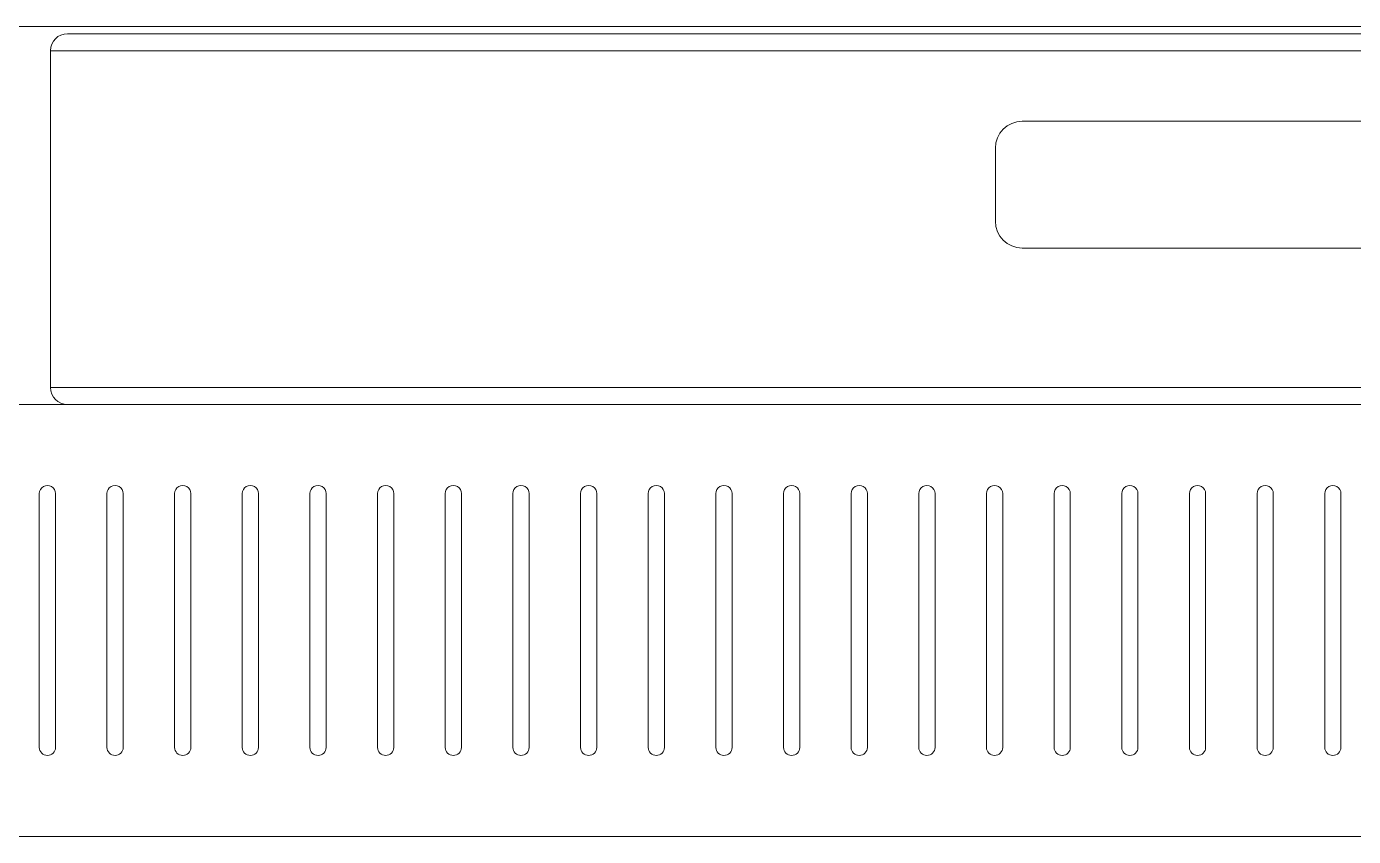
# Model space of a CAD drawing. Header units: millimetres. Extents: x -71336 to -33468, y -26189 to 22712.
# Drawn here: x -34063.6 to -33907.6, y -20297.4 to -20202.1 of the extents above; entities that cross this region are included whole.
import ezdxf

# ---------------------------------------------------------------- set-up
doc = ezdxf.new("R2010")
doc.units = ezdxf.units.MM
doc.layers.add('SC - Equipment', color=7, linetype='Continuous', lineweight=13)
doc.layers.add('SC - Rack Layout - U-guides and centreline', color=5, linetype='Continuous', lineweight=13, plot=False)
doc.styles.add('ARIAL', font='arial.ttf')

# ---------------------------------------------------------------- blocks, each defined once
blk = doc.blocks.new('*U254')
at = {"layer": 'SC - Rack Layout - U-guides and centreline', "ltscale": 5}
blk.add_lwpolyline([(-300, 0), (300, 0)], dxfattribs=at)
blk = doc.blocks.new('*U255')
at = {"layer": 'SC - Rack Layout - U-guides and centreline', "color": 0, "linetype": 'ByBlock', "lineweight": -2, "transparency": 16777216}
for p in [(0, 44.45), (0, 0)]:
    blk.add_blockref('*U254', p, dxfattribs=at)
blk = doc.blocks.new('*U285')
at = {"layer": 'SC - Equipment'}
for p, q in [((-245.364, 50.8), (244.4623, 50.8)), ((3.0226, 40.3225), (3.0226, 10.4775)), ((4.9276, 10.4775), (4.9276, 40.3225)), ((10.9728, 40.3225), (10.9728, 10.4775)), ((12.8778, 10.4775), (12.8778, 40.3225)), ((18.923, 40.3225), (18.923, 10.4775)), ((20.828, 10.4775), (20.828, 40.3225)), ((26.8732, 40.3225), (26.8732, 10.4775)), ((28.7782, 10.4775), (28.7782, 40.3225)), ((34.8234, 40.3225), (34.8234, 10.4775)), ((36.7284, 10.4775), (36.7284, 40.3225)), ((42.7736, 40.3225), (42.7736, 10.4775)), ((44.6786, 10.4775), (44.6786, 40.3225)), ((50.7238, 40.3225), (50.7238, 10.4775)), ((52.6288, 10.4775), (52.6288, 40.3225)), ((58.674, 40.3225), (58.674, 10.4775)), ((60.579, 10.4775), (60.579, 40.3225)), ((66.6242, 40.3225), (66.6242, 10.4775)), ((68.5292, 10.4775), (68.5292, 40.3225)), ((74.5744, 40.3225), (74.5744, 10.4775)), ((76.4794, 10.4775), (76.4794, 40.3225)), ((82.5246, 40.3225), (82.5246, 10.4775)), ((84.4296, 10.4775), (84.4296, 40.3225)), ((90.4748, 40.3225), (90.4748, 10.4775)), ((92.3798, 10.4775), (92.3798, 40.3225)), ((98.425, 40.3225), (98.425, 10.4775)), ((100.33, 10.4775), (100.33, 40.3225)), ((106.3752, 40.3225), (106.3752, 10.4775)), ((108.2802, 10.4775), (108.2802, 40.3225)), ((114.3254, 40.3225), (114.3254, 10.4775)), ((116.2304, 10.4775), (116.2304, 40.3225)), ((122.2756, 40.3225), (122.2756, 10.4775)), ((124.1806, 10.4775), (124.1806, 40.3225)), ((130.2258, 40.3225), (130.2258, 10.4775)), ((132.1308, 10.4775), (132.1308, 40.3225)), ((138.176, 40.3225), (138.176, 10.4775)), ((140.081, 10.4775), (140.081, 40.3225)), ((146.1262, 40.3225), (146.1262, 10.4775)), ((148.0312, 10.4775), (148.0312, 40.3225)), ((154.0764, 40.3225), (154.0764, 10.4775)), ((155.9814, 10.4775), (155.9814, 40.3225)), ((-276.352, 0), (276.352, 0)), ((109.56379, 0), (115.91379, 0))]:
    blk.add_line(p, q, dxfattribs=at)
for centre, start, end in [((3.9751, 40.3225), 359.999983, 179.999991), ((11.9253, 40.3225), 359.999983, 179.999991), ((19.8755, 40.3225), 359.999983, 179.999991), ((27.8257, 40.3225), 359.999983, 179.999991), ((35.7759, 40.3225), 359.999983, 179.999991), ((43.7261, 40.3225), 359.999983, 179.999991), ((51.6763, 40.3225), 359.999983, 179.999991), ((59.6265, 40.3225), 359.999983, 179.999991), ((67.5767, 40.3225), 359.999983, 179.999991), ((75.5269, 40.3225), 359.999983, 179.999991), ((83.4771, 40.3225), 359.999983, 179.999991), ((91.4273, 40.3225), 359.999983, 179.999991), ((99.3775, 40.3225), 359.999983, 179.999991), ((107.3277, 40.3225), 359.999983, 179.999991), ((115.2779, 40.3225), 359.999983, 179.999991), ((123.2281, 40.3225), 359.999983, 179.999991), ((131.1783, 40.3225), 359.999983, 179.999991), ((139.1285, 40.3225), 359.999983, 179.999991), ((147.0787, 40.3225), 359.999983, 179.999991), ((155.0289, 40.3225), 359.999983, 179.999991), ((3.9751, 10.4775), 179.999991, 359.999983), ((11.9253, 10.4775), 179.999991, 359.999983), ((19.8755, 10.4775), 179.999991, 359.999983), ((27.8257, 10.4775), 179.999991, 359.999983), ((35.7759, 10.4775), 179.999991, 359.999983), ((43.7261, 10.4775), 179.999991, 359.999983), ((51.6763, 10.4775), 179.999991, 359.999983), ((59.6265, 10.4775), 179.999991, 359.999983), ((67.5767, 10.4775), 179.999991, 359.999983), ((75.5269, 10.4775), 179.999991, 359.999983), ((83.4771, 10.4775), 179.999991, 359.999983), ((91.4273, 10.4775), 179.999991, 359.999983), ((99.3775, 10.4775), 179.999991, 359.999983), ((107.3277, 10.4775), 179.999991, 359.999983), ((115.2779, 10.4775), 179.999991, 359.999983), ((123.2281, 10.4775), 179.999991, 359.999983), ((131.1783, 10.4775), 179.999991, 359.999983), ((139.1285, 10.4775), 179.999991, 359.999983), ((147.0787, 10.4775), 179.999991, 359.999983), ((155.0289, 10.4775), 179.999991, 359.999983)]:
    blk.add_arc(centre, 0.9525, start, end, dxfattribs=at)
at = {"ltscale": 5, "style": 'ARIAL', "flags": 1}
blk.add_attdef('UNITS', (470.5, 46), '', height=9.73997, dxfattribs=at)

msp = doc.modelspace()

# ---------------------------------------------------------------- linework, layer by layer
at = {"layer": 'SC - Equipment'}
for p, q in [((-34058.758, -20202.997), (-33842.72, -20202.997)), ((-34060.758, -20244.597), (-34060.758, -20204.997)), ((-34060.758, -20204.997), (-33840.72, -20204.997)), ((-33852.87, -20213.297), (-33946.57, -20213.297)), ((-33949.72, -20216.447), (-33949.72, -20225.047)), ((-33946.57, -20228.197), (-33852.87, -20228.197)), ((-33840.72, -20244.597), (-34060.758, -20244.597)), ((-33842.72, -20246.597), (-34058.758, -20246.597))]:
    msp.add_line(p, q, dxfattribs=at)
for centre, radius, start, end in [((-34058.758, -20204.997), 2, 90, 180), ((-33946.57, -20216.447), 3.15, 90, 180), ((-33946.57, -20225.047), 3.15, 180, 270), ((-34058.758, -20244.597), 2, 180, 270)]:
    msp.add_arc(centre, radius, start, end, dxfattribs=at)

# ---------------------------------------------------------------- block references
msp.add_blockref('*U285', (-34065.092, -20297.397), dxfattribs=at)
at = {"layer": 'SC - Rack Layout - U-guides and centreline'}
msp.add_blockref('*U255', (-34065.543, -20246.597), dxfattribs=at)

doc.saveas('drawing.dxf')
